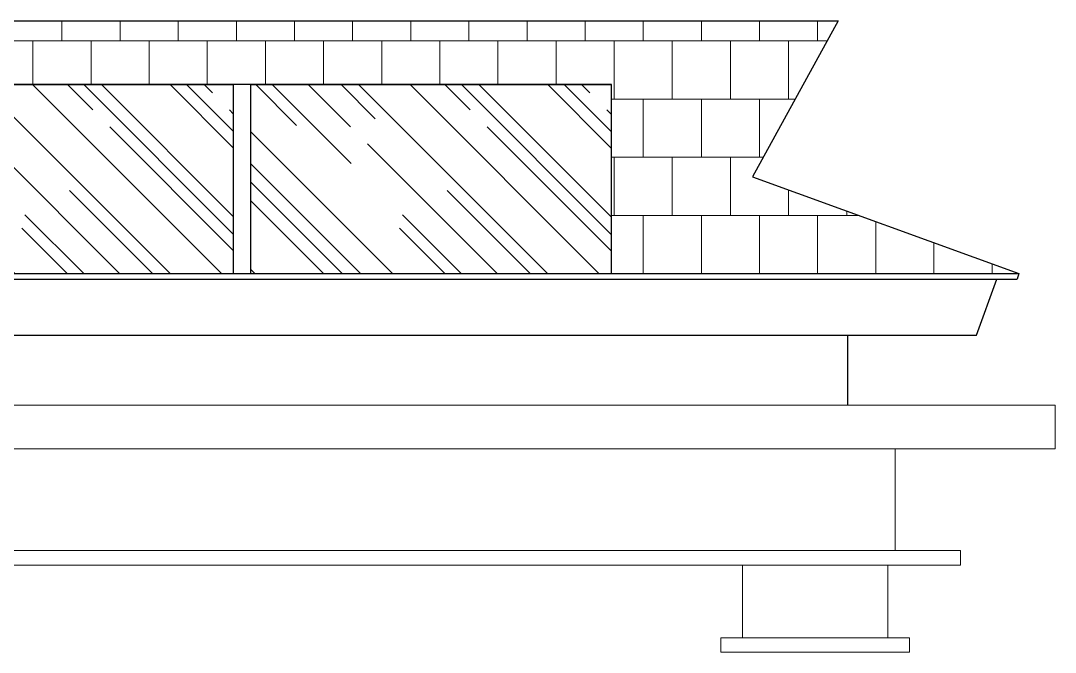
# Model space of a CAD drawing. Header units: inches. Extents: x 249 to 1192, y -18 to 440.
# Drawn here: x 629.39 to 636.51, y 188.16 to 192.51 of the extents above; entities that cross this region are included whole.
import ezdxf

# ---------------------------------------------------------------- set-up
doc = ezdxf.new("R2010")
doc.units = ezdxf.units.IN
doc.header["$MEASUREMENT"] = 0
for name, color, linetype, lineweight in [('ARSIR GENTING', 32, 'Continuous', 5), ('BALOK', 3, 'Continuous', 20), ('DINDING', 6, 'Continuous', 0), ('KACA', 141, 'Continuous', 30), ('KUSEN', 16, 'Continuous', 15)]:
    doc.layers.add(name, color=color, linetype=linetype, lineweight=lineweight)
for name, color, linetype in [('ATAP', 123, 'Continuous'), ('KOLOM', 5, 'Continuous'), ('KUDA-KUDA', 165, 'Continuous')]:
    doc.layers.add(name, color=color, linetype=linetype)

# ---------------------------------------------------------------- blocks, each defined once
blk = doc.blocks.new('ampak samping')
at = {"layer": 'ARSIR GENTING'}
h = blk.add_hatch(dxfattribs=at)
h.set_pattern_fill('AR-B88', color=256, scale=0.05, style=0)
h.set_pattern_definition([(0, (622.47183, 190.76794), (0, 0.4), []), (90, (622.47183, 190.76794), (-0.2, 0.4), [0.4, -0.4])])
h.paths.add_polyline_path([(622.4718, 192.5079), (627.257, 190.7679), (628.3729, 190.7679), (628.3729, 192.0678), (633.4525, 192.0678), (633.4525, 190.7679), (636.2565, 190.7679), (634.4249, 191.4329), (635.0125, 192.5079)])
at = {"layer": 'KACA'}
h = blk.add_hatch(dxfattribs=at)
h.set_pattern_fill('AR-RROOF', color=256, scale=0.5, angle=45, style=0)
h.set_pattern_definition([(135, (633.00087, 190.30173), (-0.424264, 1.13137), [7.5, -1, 2.5, -0.5]), (135, (632.7074, 190.94874), (0.82378, 0.11667), [1.5, -0.165, 3, -0.375]), (135, (633.1246, 190.77903), (-1.601597, 2.075358), [4, -0.7, 2, -0.5])])
h.paths.add_polyline_path([(628.3729, 190.7679), (630.8509, 190.7679), (630.8509, 192.0678), (628.3729, 192.0678)])
h = blk.add_hatch(dxfattribs=at)
h.set_pattern_fill('AR-RROOF', color=256, scale=0.5, angle=45, style=0)
h.set_pattern_definition([(135, (635.59885, 190.30173), (-0.424264, 1.13137), [7.5, -1, 2.5, -0.5]), (135, (635.3054, 190.94874), (0.82378, 0.11667), [1.5, -0.165, 3, -0.375]), (135, (635.7226, 190.77903), (-1.601597, 2.075358), [4, -0.7, 2, -0.5])])
h.paths.add_polyline_path([(630.9709, 190.7679), (633.4489, 190.7679), (633.4489, 192.0678), (630.9709, 192.0678)])
at = {"layer": 'ATAP'}
for p, q in [((628.3729, 192.0678), (630.8509, 192.0678)), ((630.9709, 192.0678), (633.4525, 192.0678))]:
    blk.add_line(p, q, dxfattribs=at)
for points in [[(622.4718, 192.5079), (635.0125, 192.5079), (634.4249, 191.4329)], [(634.4249, 191.4329), (636.2565, 190.7679)], [(627.257, 190.7679), (636.2565, 190.7679)], [(636.2565, 190.7679), (636.245, 190.7296)], [(627.2455, 190.7296), (636.245, 190.7296)], [(635.9646, 190.3434), (636.1052, 190.7296)], [(626.9652, 190.3434), (635.9646, 190.3434)]]:
    blk.add_lwpolyline(points, dxfattribs=at)
at = {"layer": 'BALOK'}
for points in [[(636.5075, 189.5617), (628.6798, 189.5617), (628.6798, 189.8617), (636.5075, 189.8617)], [(628.4298, 189.5617), (635.4053, 189.5617), (635.4053, 188.8617), (628.4298, 188.8617)], [(635.855, 188.7617), (628.6798, 188.7617), (628.6798, 188.8617), (635.855, 188.8617)]]:
    blk.add_lwpolyline(points, close=True, dxfattribs=at)
blk.add_lwpolyline([(634.2053, 188.7617), (626.9303, 188.7617)], dxfattribs=at)
at = {"layer": 'KOLOM'}
for points in [[(633.4525, 192.5079), (633.5725, 192.5079)], [(633.4525, 190.7679), (633.4525, 192.0678), (628.3729, 192.0678), (628.3729, 190.7679)], [(635.08, 189.8617), (635.08, 190.3434)]]:
    blk.add_lwpolyline(points, dxfattribs=at)
at = {"layer": 'KUDA-KUDA'}
for points in [[(630.8509, 192.0678), (630.8509, 190.7679)], [(630.9709, 190.7679), (630.9709, 192.0678)]]:
    blk.add_lwpolyline(points, dxfattribs=at)
at = {"layer": 'KUSEN'}
for points in [[(635.3548, 188.2617), (634.3548, 188.2617), (634.3548, 188.7617), (635.3548, 188.7617)], [(635.5043, 188.1617), (634.2053, 188.1617), (634.2053, 188.2617), (635.5043, 188.2617)]]:
    blk.add_lwpolyline(points, close=True, dxfattribs=at)

msp = doc.modelspace()

# ---------------------------------------------------------------- block references
at = {"layer": 'DINDING'}
msp.add_blockref('ampak samping', (0, 0), dxfattribs=at)

doc.saveas('drawing.dxf')
